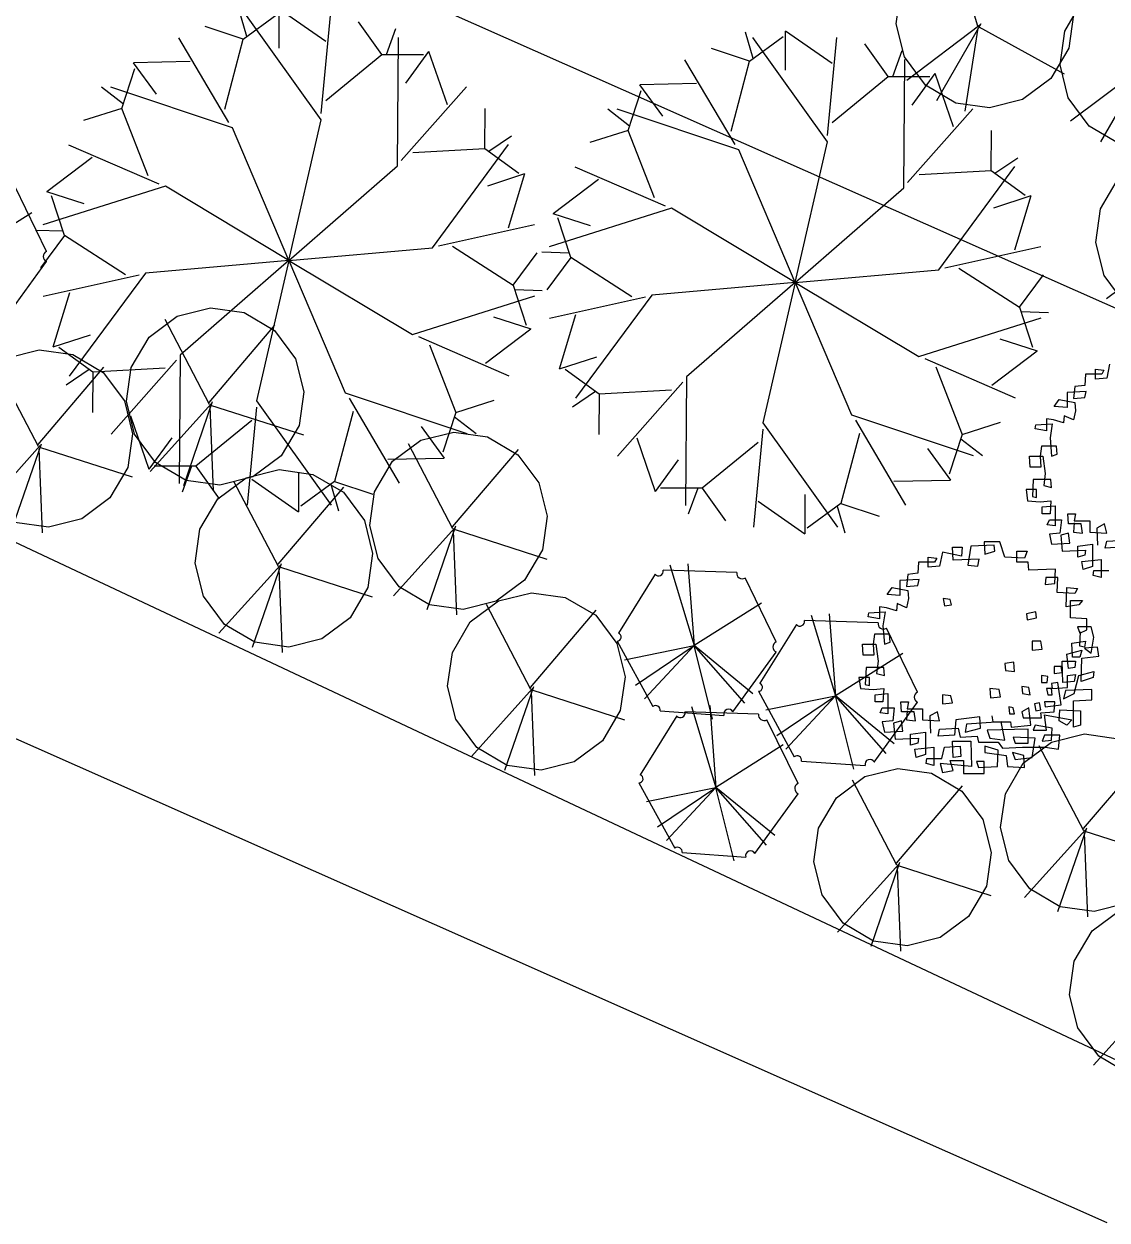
# Model space of a CAD drawing. Header units: millimetres. Extents: x 14950 to 15746, y 1103 to 1809.
# Drawn here: x 15454.139 to 15458.011, y 1463.414 to 1467.689 of the extents above; entities that cross this region are included whole.
import ezdxf
from ezdxf.xclip import XClip

# ---------------------------------------------------------------- set-up
doc = ezdxf.new("R2010")
doc.units = ezdxf.units.MM
doc.header["$LTSCALE"] = 10
doc.header["$MEASUREMENT"] = 0
doc.header["$XCLIPFRAME"] = 2
doc.layers.add('TZ-BASE', color=253, linetype='Continuous')

# ---------------------------------------------------------------- blocks, each defined once
blk = doc.blocks.new('JD-DGHCDGH7DFXH')
at = {"layer": 'TZ-BASE'}
for p, q in [((403.9344, -2.9129), (422.6982, -11.2342)), ((402.8584, -5.7175), (420.677, -13.6196)), ((408.3187, -7.2141), (429.3925, -17.1193)), ((420.216, -9.3431), (420.1179, -9.0147)), ((417.6026, -9.3809), (417.5751, -9.286)), ((417.5894, -9.3905), (417.7105, -9.3025)), ((417.8684, -9.6789), (417.6018, -9.3055)), ((417.7187, -9.4223), (417.7187, -9.2825)), ((417.8848, -9.3984), (417.7187, -9.2825)), ((417.8684, -9.6559), (417.9019, -9.3055)), ((417.5894, -9.3905), (417.4532, -9.345)), ((418.0851, -9.4453), (418.0017, -9.3285)), ((418.1015, -9.4453), (418.135, -9.3524)), ((419.5288, -9.5009), (419.5288, -9.3611)), ((419.6949, -9.477), (419.5288, -9.3611)), ((420.2232, -9.3407), (419.9618, -9.5373)), ((420.2269, -9.3358), (420.0688, -9.6102)), ((420.2157, -9.3506), (420.17, -9.6478)), ((420.2194, -9.3457), (420.5246, -9.5138)), ((417.5379, -9.6883), (417.359, -9.3851)), ((417.5236, -9.6407), (417.5894, -9.3905)), ((418.1414, -9.8426), (418.1452, -9.3838)), ((419.4127, -9.4595), (419.3852, -9.3647)), ((419.3994, -9.4691), (419.5206, -9.3811)), ((419.6785, -9.7575), (419.4119, -9.3841)), ((419.6785, -9.7345), (419.712, -9.3841)), ((417.8848, -9.609), (418.0851, -9.4453)), ((418.0851, -9.4453), (418.2348, -9.4453)), ((418.1711, -9.547), (418.2533, -9.4339)), ((418.3195, -9.6253), (418.2533, -9.4339)), ((419.3994, -9.4691), (419.2633, -9.4236)), ((419.8952, -9.5239), (419.8118, -9.4071)), ((419.9116, -9.5239), (419.9451, -9.431)), ((417.3997, -9.4703), (417.1973, -9.4742)), ((417.2794, -9.5873), (417.1973, -9.4742)), ((419.3479, -9.7669), (419.1691, -9.4637)), ((419.3336, -9.7193), (419.3994, -9.4691)), ((419.9515, -9.9212), (419.9553, -9.4624)), ((420.8091, -9.4873), (420.5477, -9.6838)), ((420.8128, -9.4824), (420.6548, -9.7567)), ((417.1561, -9.6376), (417.2023, -9.4952)), ((419.6949, -9.6876), (419.8952, -9.5239)), ((419.8952, -9.5239), (420.0449, -9.5239)), ((419.9812, -9.6256), (420.0633, -9.5126)), ((420.1296, -9.7039), (420.0633, -9.5126)), ((417.1612, -9.622), (417.0832, -9.5614)), ((417.5514, -9.7069), (417.1162, -9.5615)), ((418.1549, -9.824), (418.388, -9.5602)), ((418.9662, -9.7162), (419.0124, -9.5739)), ((419.2098, -9.5489), (419.0074, -9.5528)), ((419.0895, -9.6659), (419.0074, -9.5528)), ((417.1561, -9.6376), (417.0192, -9.6808)), ((417.2499, -9.8787), (417.1561, -9.6376)), ((418.454, -9.781), (418.4552, -9.6375)), ((418.9712, -9.7006), (418.8933, -9.6401)), ((419.3614, -9.7855), (418.9263, -9.6401)), ((419.965, -9.9026), (420.1981, -9.6388)), ((417.753, -10.1808), (417.8684, -9.6789)), ((417.753, -10.1808), (417.5514, -9.7069)), ((418.4673, -9.7906), (418.549, -9.7352)), ((418.9662, -9.7162), (418.8293, -9.7594)), ((419.06, -9.9573), (418.9662, -9.7162)), ((420.2641, -9.8596), (420.2653, -9.7161)), ((417.2894, -9.9088), (416.9665, -9.7686)), ((418.1957, -9.7957), (418.454, -9.781)), ((418.266, -10.1355), (418.5387, -9.7666)), ((418.454, -9.781), (418.5751, -9.869)), ((419.5631, -10.2594), (419.3614, -9.7855)), ((419.5631, -10.2594), (419.6785, -9.7575)), ((417.0496, -9.8136), (416.8881, -9.9358)), ((420.2774, -9.8692), (420.3591, -9.8138)), ((417.753, -10.1808), (418.1414, -9.8426)), ((418.4638, -9.9138), (418.5967, -9.8706)), ((418.5379, -10.0644), (418.5967, -9.8706)), ((419.0995, -9.9874), (418.7766, -9.8473)), ((420.0058, -9.8743), (420.2641, -9.8596)), ((420.0761, -10.2141), (420.3488, -9.8452)), ((420.2641, -9.8596), (420.3852, -9.9476)), ((417.3113, -9.9159), (416.8738, -10.054)), ((417.753, -10.1808), (417.3113, -9.9159)), ((418.8597, -9.8922), (418.6982, -10.0144)), ((416.8863, -10.1488), (416.7753, -9.9204)), ((417.021, -9.979), (416.8881, -9.9358)), ((416.9508, -10.0922), (416.9045, -9.9498)), ((419.5631, -10.2594), (419.9515, -9.9212)), ((420.2738, -9.9925), (420.4068, -9.9493)), ((420.3479, -10.143), (420.4068, -9.9493)), ((419.1214, -9.9945), (418.6839, -10.1327)), ((419.5631, -10.2594), (419.1214, -9.9945)), ((416.8336, -10.0104), (416.5929, -10.1621)), ((418.8311, -10.0576), (418.6982, -10.0144)), ((418.7609, -10.1708), (418.7146, -10.0284)), ((416.9457, -10.0766), (416.8471, -10.0734)), ((418.2878, -10.1284), (418.6315, -10.052)), ((416.9508, -10.0922), (416.8655, -10.2076)), ((417.1684, -10.2321), (416.9508, -10.0922)), ((418.3375, -10.1295), (418.5551, -10.2694)), ((420.0979, -10.207), (420.4415, -10.1306)), ((420.937, -10.1219), (420.6756, -10.3185)), ((417.753, -10.1808), (418.266, -10.1355)), ((418.5551, -10.2694), (418.6404, -10.154)), ((418.7558, -10.1552), (418.6571, -10.152)), ((418.7609, -10.1708), (418.6756, -10.2862)), ((418.9785, -10.3107), (418.7609, -10.1708)), ((416.7321, -10.3991), (416.8867, -10.1849)), ((417.753, -10.1808), (417.2399, -10.2261)), ((417.753, -10.1808), (417.3645, -10.519)), ((417.753, -10.1808), (417.6375, -10.6827)), ((417.753, -10.1808), (417.9546, -10.6547)), ((417.753, -10.1808), (418.1946, -10.4457)), ((419.5631, -10.2594), (420.0761, -10.2141)), ((420.1476, -10.2081), (420.3652, -10.348)), ((417.2181, -10.2332), (416.8745, -10.3096)), ((417.2399, -10.2261), (416.9672, -10.595)), ((419.5631, -10.2594), (419.05, -10.3047)), ((419.5631, -10.2594), (419.1746, -10.5976)), ((419.5631, -10.2594), (419.4476, -10.7613)), ((419.5631, -10.2594), (419.7647, -10.7333)), ((419.5631, -10.2594), (420.0047, -10.5243)), ((420.3652, -10.348), (420.4505, -10.2326)), ((416.9681, -10.2972), (416.9092, -10.4909)), ((418.5551, -10.2694), (418.6014, -10.4118)), ((418.5602, -10.285), (418.6589, -10.2882)), ((418.1946, -10.4457), (418.6321, -10.3075)), ((419.0282, -10.3118), (418.6846, -10.3882)), ((419.05, -10.3047), (418.7773, -10.6736)), ((418.4849, -10.3826), (418.6179, -10.4258)), ((418.7782, -10.3758), (418.7193, -10.5696)), ((420.0047, -10.5243), (420.4422, -10.3862)), ((420.3652, -10.348), (420.4115, -10.4904)), ((420.3703, -10.3636), (420.469, -10.3668)), ((417.4692, -10.696), (417.3102, -10.3923)), ((417.468, -10.6885), (417.7033, -10.4125)), ((418.4564, -10.548), (418.6179, -10.4258)), ((417.0422, -10.4477), (416.9092, -10.4909)), ((418.2165, -10.4528), (418.5394, -10.5929)), ((420.295, -10.4612), (420.428, -10.5044)), ((417.0519, -10.5806), (416.9308, -10.4926)), ((418.256, -10.4829), (418.3498, -10.724)), ((420.2664, -10.6266), (420.428, -10.5044)), ((416.8576, -10.8463), (416.6986, -10.5427)), ((417.351, -10.5376), (417.118, -10.8014)), ((417.3645, -10.519), (417.3607, -10.9778)), ((418.8523, -10.5264), (418.7193, -10.5696)), ((420.0266, -10.5314), (420.3495, -10.6716)), ((420.6868, -10.5517), (420.6767, -10.6023)), ((416.8564, -10.8389), (417.0917, -10.5629)), ((417.0386, -10.571), (416.957, -10.6264)), ((417.0519, -10.5806), (417.0507, -10.7241)), ((417.3102, -10.5659), (417.0519, -10.5806)), ((418.862, -10.6592), (418.7409, -10.5712)), ((419.1746, -10.5976), (419.1708, -11.0564)), ((420.0661, -10.5615), (420.1599, -10.8026)), ((420.6008, -10.5879), (420.5983, -10.6276)), ((420.659, -10.5879), (420.6008, -10.5879)), ((420.6362, -10.5698), (420.6666, -10.5734)), ((420.6362, -10.6059), (420.6362, -10.5698)), ((420.6767, -10.6023), (420.6362, -10.6059)), ((420.6666, -10.5734), (420.659, -10.5879)), ((419.1203, -10.6445), (418.862, -10.6592)), ((419.1611, -10.6162), (418.9281, -10.88)), ((420.5628, -10.6312), (420.5578, -10.6746)), ((420.5983, -10.6276), (420.5628, -10.6312)), ((417.4785, -10.6868), (417.3757, -10.9862)), ((417.6375, -10.6827), (417.9041, -11.0561)), ((417.9546, -10.6547), (418.3897, -10.8001)), ((417.9681, -10.6733), (418.147, -10.9765)), ((418.3498, -10.724), (418.4867, -10.6807)), ((418.8487, -10.6496), (418.7671, -10.705)), ((418.862, -10.6592), (418.8608, -10.8027)), ((420.4895, -10.7035), (420.5072, -10.6782)), ((420.5072, -10.6782), (420.5628, -10.6891)), ((420.6033, -10.6493), (420.535, -10.6529)), ((420.535, -10.6529), (420.535, -10.7071)), ((420.5578, -10.6746), (420.5983, -10.671)), ((420.5983, -10.671), (420.6033, -10.6493)), ((417.4758, -10.6923), (417.2567, -10.9351)), ((417.4704, -10.7034), (417.4822, -11.0039)), ((417.4731, -10.6978), (417.8047, -10.8047)), ((417.6375, -10.7057), (417.604, -11.0561)), ((417.9824, -10.7209), (417.9166, -10.9711)), ((418.3498, -10.724), (418.3036, -10.8663)), ((420.535, -10.7071), (420.4895, -10.7035)), ((420.5654, -10.718), (420.5578, -10.7505)), ((420.5628, -10.6891), (420.5654, -10.718)), ((417.1864, -10.7363), (417.2527, -10.9276)), ((417.6211, -10.7526), (417.4208, -10.9163)), ((418.3448, -10.7396), (418.4228, -10.8001)), ((419.4476, -10.7613), (419.7142, -11.1347)), ((419.7647, -10.7333), (420.1998, -10.8787)), ((419.7782, -10.7519), (419.957, -11.0551)), ((420.1599, -10.8026), (420.2968, -10.7594)), ((420.4212, -10.783), (420.4237, -10.7686)), ((420.4237, -10.7686), (420.4819, -10.765)), ((420.487, -10.7505), (420.4617, -10.7469)), ((420.4617, -10.7469), (420.4617, -10.7903)), ((420.4819, -10.765), (420.4743, -10.8156)), ((420.5224, -10.7614), (420.487, -10.7505)), ((420.5249, -10.7361), (420.5224, -10.7614)), ((420.5578, -10.7505), (420.5249, -10.7361)), ((417.3348, -10.8145), (417.2527, -10.9276)), ((418.2265, -10.7743), (418.3087, -10.8874)), ((418.9965, -10.8149), (419.0628, -11.0063)), ((419.4476, -10.7843), (419.4141, -11.1347)), ((419.7925, -10.7995), (419.7267, -11.0497)), ((420.1599, -10.8026), (420.1137, -10.945)), ((420.4617, -10.7903), (420.4212, -10.783)), ((420.4743, -10.8156), (420.4794, -10.8806)), ((416.8642, -10.8427), (416.6451, -11.0855)), ((416.8669, -10.8371), (416.7641, -11.1366)), ((416.8588, -10.8538), (416.8706, -11.1543)), ((416.8615, -10.8482), (417.1931, -10.955)), ((418.3394, -11.14), (418.1805, -10.8364)), ((418.3383, -11.1326), (418.5735, -10.8566)), ((419.4312, -10.8312), (419.2309, -10.9949)), ((420.0366, -10.8529), (420.1188, -10.966)), ((420.1549, -10.8182), (420.2328, -10.8787)), ((420.444, -10.8445), (420.4389, -10.8806)), ((420.4971, -10.8445), (420.444, -10.8445)), ((420.4996, -10.8734), (420.4971, -10.8445)), ((418.1062, -10.8913), (418.3087, -10.8874)), ((419.1449, -10.8932), (419.0628, -11.0063)), ((420.401, -10.8806), (420.449, -10.8806)), ((420.4035, -10.9204), (420.401, -10.8806)), ((420.4389, -10.8806), (420.4414, -10.9204)), ((420.449, -10.8806), (420.4566, -10.9421)), ((420.4794, -10.8806), (420.4996, -10.8734)), ((417.4208, -10.9163), (417.2711, -10.9163)), ((417.4044, -10.9163), (417.3709, -11.0092)), ((417.4208, -10.9163), (417.5042, -11.0331)), ((417.7872, -10.9393), (417.7872, -11.0791)), ((420.4414, -10.9204), (420.4035, -10.9204)), ((420.4566, -10.9421), (420.4515, -10.9855)), ((417.7156, -11.2745), (417.5566, -10.9708)), ((417.6211, -10.9632), (417.7872, -11.0791)), ((417.9166, -10.9711), (417.7955, -11.0591)), ((417.9033, -10.9807), (417.9308, -11.0755)), ((417.9166, -10.9711), (418.0527, -11.0165)), ((419.9163, -10.9699), (420.1188, -10.966)), ((420.4136, -10.9638), (420.4111, -11.0252)), ((420.4768, -10.9638), (420.4136, -10.9638)), ((420.4515, -10.9855), (420.4794, -10.9927)), ((420.4794, -10.9927), (420.4768, -10.9638)), ((417.7144, -11.2671), (417.9497, -10.991)), ((419.2309, -10.9949), (419.0812, -10.9949)), ((419.2145, -10.9949), (419.181, -11.0878)), ((419.2309, -10.9949), (419.3143, -11.1117)), ((419.5973, -11.0179), (419.5973, -11.1577)), ((420.3883, -10.9999), (420.3934, -11.0397)), ((420.4263, -10.9999), (420.3883, -10.9999)), ((420.4111, -11.0252), (420.4263, -11.0288)), ((420.4263, -11.0288), (420.4263, -10.9999)), ((419.4312, -11.0418), (419.5973, -11.1577)), ((419.7267, -11.0497), (419.6056, -11.1377)), ((419.7134, -11.0593), (419.7409, -11.1542)), ((419.7267, -11.0497), (419.8628, -11.0952)), ((420.3934, -11.0397), (420.4389, -11.0433)), ((420.4389, -11.0433), (420.4768, -11.0397)), ((420.4465, -11.0614), (420.492, -11.0578)), ((420.4465, -11.0867), (420.4465, -11.0614)), ((420.4768, -11.0397), (420.4743, -11.0867)), ((420.492, -11.0578), (420.492, -11.13)), ((420.4743, -11.0867), (420.4465, -11.0867)), ((420.4642, -11.1264), (420.4718, -11.1084)), ((420.4718, -11.1084), (420.5148, -11.1084)), ((420.5148, -11.1084), (420.5097, -11.1553)), ((420.5376, -11.0867), (420.5654, -11.0867)), ((420.5401, -11.1228), (420.5376, -11.0867)), ((420.5654, -11.0867), (420.5603, -11.112)), ((420.5603, -11.112), (420.616, -11.112)), ((420.616, -11.112), (420.616, -11.1517)), ((418.346, -11.1364), (418.1269, -11.3792)), ((418.3487, -11.1308), (418.2459, -11.4303)), ((418.3406, -11.1474), (418.3524, -11.4479)), ((418.3433, -11.1419), (418.675, -11.2487)), ((420.492, -11.13), (420.4642, -11.1264)), ((420.5097, -11.1553), (420.4718, -11.159)), ((420.5401, -11.1553), (420.5123, -11.1626)), ((420.5856, -11.1228), (420.5401, -11.1228)), ((420.5451, -11.1915), (420.5401, -11.1553)), ((420.5603, -11.1192), (420.5578, -11.1517)), ((420.5578, -11.1517), (420.5907, -11.1553)), ((420.5907, -11.1553), (420.5856, -11.1228)), ((420.616, -11.1517), (420.6767, -11.1553)), ((420.6691, -11.1228), (420.6413, -11.1373)), ((420.6413, -11.1373), (420.6438, -11.1987)), ((420.6767, -11.1553), (420.6691, -11.1228)), ((420.2742, -11.1981), (420.1907, -11.2017)), ((420.2387, -11.1873), (420.2413, -11.2306)), ((420.2944, -11.1873), (420.2387, -11.1873)), ((420.2767, -11.2198), (420.2742, -11.1981)), ((420.3121, -11.2415), (420.2944, -11.1873)), ((420.4718, -11.159), (420.4794, -11.1951)), ((420.4794, -11.1951), (420.5451, -11.1915)), ((420.5123, -11.1626), (420.5173, -11.2204)), ((420.573, -11.2023), (420.6261, -11.1951)), ((420.6261, -11.1951), (420.6261, -11.2746)), ((420.6716, -11.2096), (420.6767, -11.1843)), ((420.6767, -11.1843), (420.7424, -11.1807)), ((420.0389, -11.2415), (420.0693, -11.2451)), ((420.0389, -11.2776), (420.0389, -11.2415)), ((420.0895, -11.2234), (420.0794, -11.274)), ((420.1578, -11.2379), (420.0895, -11.2234)), ((420.1249, -11.2053), (420.1603, -11.2053)), ((420.1275, -11.2523), (420.1249, -11.2053)), ((420.1603, -11.2053), (420.1578, -11.2379)), ((420.1907, -11.2017), (420.1806, -11.2704)), ((420.2413, -11.2306), (420.2767, -11.2198)), ((420.3829, -11.2451), (420.3121, -11.2415)), ((420.3551, -11.2198), (420.393, -11.2198)), ((420.3551, -11.2595), (420.3551, -11.2198)), ((420.393, -11.2198), (420.3829, -11.2451)), ((420.5173, -11.2204), (420.6008, -11.2168)), ((420.573, -11.2421), (420.573, -11.2023)), ((420.5983, -11.2349), (420.573, -11.2421)), ((420.6008, -11.2168), (420.5983, -11.2349)), ((420.7298, -11.206), (420.6716, -11.2096)), ((417.7222, -11.2708), (417.5031, -11.5136)), ((417.7249, -11.2653), (417.6221, -11.5648)), ((417.7168, -11.2819), (417.7286, -11.5824)), ((417.7195, -11.2764), (418.0512, -11.3832)), ((419.1144, -11.2693), (419.2015, -11.5578)), ((419.1792, -11.265), (419.2015, -11.5578)), ((420.0035, -11.2595), (420.001, -11.2993)), ((420.0617, -11.2595), (420.0035, -11.2595)), ((420.0794, -11.274), (420.0389, -11.2776)), ((420.0693, -11.2451), (420.0617, -11.2595)), ((420.221, -11.2487), (420.1275, -11.2523)), ((420.1806, -11.2704), (420.216, -11.274)), ((420.216, -11.274), (420.221, -11.2487)), ((420.3956, -11.2595), (420.3551, -11.2595)), ((420.3981, -11.2885), (420.3956, -11.2595)), ((420.4942, -11.2848), (420.3981, -11.2885)), ((420.4917, -11.3355), (420.4942, -11.2848)), ((420.5881, -11.2566), (420.6564, -11.2493)), ((420.5932, -11.2855), (420.5881, -11.2566)), ((420.6261, -11.2746), (420.5932, -11.2855)), ((420.6564, -11.2493), (420.6564, -11.3144)), ((419.0622, -11.3028), (418.931, -11.5131)), ((419.354, -11.2964), (419.0906, -11.2885)), ((419.4949, -11.5445), (419.3839, -11.316)), ((420.006, -11.321), (419.9377, -11.3246)), ((419.9377, -11.3246), (419.9377, -11.3788)), ((419.9656, -11.3029), (419.9605, -11.3463)), ((420.001, -11.2993), (419.9656, -11.3029)), ((420.001, -11.3427), (420.006, -11.321)), ((420.4588, -11.3138), (420.4563, -11.3391)), ((420.5018, -11.3138), (420.4588, -11.3138)), ((420.4993, -11.368), (420.5018, -11.3138)), ((420.6286, -11.3072), (420.6311, -11.2891)), ((420.6564, -11.3144), (420.6286, -11.3072)), ((420.6311, -11.2891), (420.6843, -11.2891)), ((419.8922, -11.3752), (419.9099, -11.3499)), ((419.9099, -11.3499), (419.9656, -11.3608)), ((419.9605, -11.3463), (420.001, -11.3427)), ((419.9656, -11.3608), (419.9681, -11.3897)), ((420.4563, -11.3391), (420.4917, -11.3355)), ((420.5625, -11.3716), (420.4993, -11.368)), ((420.5322, -11.4186), (420.5347, -11.3499)), ((420.5347, -11.3499), (420.5726, -11.3535)), ((420.5726, -11.3535), (420.5625, -11.3716)), ((418.6179, -11.7142), (418.4589, -11.4106)), ((419.4423, -11.406), (419.2015, -11.5578)), ((419.9377, -11.3788), (419.8922, -11.3752)), ((419.9276, -11.4077), (419.9251, -11.433)), ((419.9605, -11.4222), (419.9276, -11.4077)), ((419.9681, -11.3897), (419.9605, -11.4222)), ((420.1173, -11.3933), (420.092, -11.3897)), ((420.092, -11.3897), (420.0971, -11.415)), ((420.0971, -11.415), (420.1224, -11.4114)), ((420.1224, -11.4114), (420.1173, -11.3933)), ((420.5777, -11.4114), (420.5322, -11.4186)), ((420.5473, -11.3969), (420.5903, -11.3969)), ((420.5473, -11.4583), (420.5473, -11.3969)), ((420.5903, -11.3969), (420.5777, -11.4114)), ((418.6167, -11.7068), (418.8519, -11.4308)), ((419.6197, -11.4486), (419.7068, -11.7372)), ((419.6845, -11.4444), (419.7068, -11.7372)), ((419.8239, -11.4547), (419.8264, -11.4403)), ((419.8644, -11.462), (419.8239, -11.4547)), ((419.8264, -11.4403), (419.8846, -11.4367)), ((419.8897, -11.4222), (419.8644, -11.4186)), ((419.8644, -11.4186), (419.8644, -11.462)), ((419.8846, -11.4367), (419.877, -11.4873)), ((419.9251, -11.433), (419.8897, -11.4222)), ((420.4234, -11.4367), (420.3905, -11.4439)), ((420.3905, -11.4439), (420.393, -11.4656)), ((420.4259, -11.4583), (420.4234, -11.4367)), ((419.5675, -11.4821), (419.4363, -11.6924)), ((419.8593, -11.4758), (419.596, -11.4678)), ((419.877, -11.4873), (419.8821, -11.5523)), ((420.0003, -11.7238), (419.8892, -11.4954)), ((420.393, -11.4656), (420.4259, -11.4583)), ((420.6055, -11.462), (420.5473, -11.4583)), ((420.5726, -11.4909), (420.5802, -11.5126)), ((420.6207, -11.4909), (420.5726, -11.4909)), ((420.6055, -11.5017), (420.6055, -11.462)), ((420.6308, -11.527), (420.6207, -11.4909)), ((418.9261, -11.5414), (419.0541, -11.7755)), ((419.8467, -11.5162), (419.8416, -11.5523)), ((419.8998, -11.5162), (419.8467, -11.5162)), ((419.9023, -11.5451), (419.8998, -11.5162)), ((420.4411, -11.5415), (420.4108, -11.5415)), ((420.4108, -11.5415), (420.4108, -11.574)), ((420.4462, -11.5704), (420.4411, -11.5415)), ((420.5524, -11.5487), (420.6005, -11.5415)), ((420.5802, -11.5126), (420.6055, -11.5017)), ((420.5802, -11.5596), (420.5828, -11.509)), ((420.6005, -11.5415), (420.5979, -11.5632)), ((420.6207, -11.5849), (420.6308, -11.527)), ((418.9527, -11.6082), (419.2015, -11.5578)), ((418.9926, -11.6994), (419.2015, -11.5578)), ((419.0244, -11.7482), (419.2015, -11.5578)), ((419.4119, -11.7295), (419.2015, -11.5578)), ((419.3826, -11.7639), (419.2015, -11.5578)), ((419.2672, -11.8204), (419.2015, -11.5578)), ((419.3407, -11.7947), (419.4953, -11.5805)), ((419.9476, -11.5854), (419.7068, -11.7372)), ((419.8037, -11.5523), (419.8517, -11.5523)), ((419.8062, -11.5921), (419.8037, -11.5523)), ((419.8416, -11.5523), (419.8442, -11.5921)), ((419.8517, -11.5523), (419.8593, -11.6138)), ((419.8821, -11.5523), (419.9023, -11.5451)), ((420.4108, -11.574), (420.4462, -11.5704)), ((420.5347, -11.5885), (420.5878, -11.574)), ((420.5549, -11.5993), (420.5524, -11.5487)), ((420.5979, -11.5632), (420.5802, -11.5596)), ((420.5878, -11.574), (420.5802, -11.5993)), ((420.6435, -11.5632), (420.5979, -11.5668)), ((420.5979, -11.5668), (420.6207, -11.5849)), ((420.6485, -11.5957), (420.6435, -11.5632)), ((419.8442, -11.5921), (419.8062, -11.5921)), ((419.8593, -11.6138), (419.8543, -11.6571)), ((420.345, -11.6174), (420.3121, -11.621)), ((420.3121, -11.621), (420.3146, -11.6463)), ((420.3475, -11.6499), (420.345, -11.6174)), ((420.517, -11.6138), (420.565, -11.6138)), ((420.5195, -11.6897), (420.517, -11.6138)), ((420.5398, -11.6391), (420.5347, -11.5885)), ((420.5802, -11.5993), (420.5549, -11.5993)), ((420.565, -11.6138), (420.5625, -11.6355)), ((420.5853, -11.6861), (420.5878, -11.6029)), ((420.5878, -11.6029), (420.6485, -11.5957)), ((419.8163, -11.6355), (419.8138, -11.6969)), ((419.8796, -11.6355), (419.8163, -11.6355)), ((419.8543, -11.6571), (419.8821, -11.6644)), ((419.8821, -11.6644), (419.8796, -11.6355)), ((420.3146, -11.6463), (420.3475, -11.6499)), ((420.4664, -11.668), (420.4436, -11.6644)), ((420.4436, -11.6644), (420.4436, -11.6897)), ((420.4639, -11.6897), (420.4664, -11.668)), ((420.5145, -11.6318), (420.4892, -11.6318)), ((420.4892, -11.6318), (420.4892, -11.6571)), ((420.4892, -11.6571), (420.517, -11.6535)), ((420.517, -11.6535), (420.5145, -11.6318)), ((420.5372, -11.6644), (420.565, -11.6608)), ((420.5372, -11.7078), (420.5372, -11.6644)), ((420.5625, -11.6355), (420.5398, -11.6391)), ((420.565, -11.6608), (420.56, -11.6861)), ((420.56, -11.7294), (420.5777, -11.6644)), ((420.5777, -11.6644), (420.6308, -11.6499)), ((420.6308, -11.6499), (420.6283, -11.6716)), ((418.6244, -11.7106), (418.4054, -11.9534)), ((418.6271, -11.705), (418.5244, -12.0045)), ((419.791, -11.6716), (419.7961, -11.7114)), ((419.829, -11.6716), (419.791, -11.6716)), ((419.7961, -11.7114), (419.8416, -11.715)), ((419.8138, -11.6969), (419.829, -11.7005)), ((419.829, -11.7005), (419.829, -11.6716)), ((419.8416, -11.715), (419.8796, -11.7114)), ((419.8796, -11.7114), (419.877, -11.7584)), ((420.2919, -11.715), (420.259, -11.7114)), ((420.259, -11.7114), (420.2615, -11.7439)), ((420.3981, -11.7078), (420.3728, -11.7041)), ((420.3728, -11.7041), (420.3753, -11.7294)), ((420.4032, -11.7331), (420.3981, -11.7078)), ((420.4436, -11.6897), (420.4639, -11.6897)), ((420.479, -11.7114), (420.4613, -11.7114)), ((420.4613, -11.7114), (420.4664, -11.7331)), ((420.5018, -11.6897), (420.479, -11.6933)), ((420.479, -11.6933), (420.4816, -11.7114)), ((420.4816, -11.7331), (420.479, -11.7114)), ((420.4816, -11.7114), (420.5372, -11.7078)), ((420.5145, -11.7692), (420.5018, -11.6897)), ((420.56, -11.6861), (420.5195, -11.6897)), ((420.6283, -11.6716), (420.5853, -11.6861)), ((418.619, -11.7216), (418.6309, -12.0221)), ((418.6217, -11.7161), (418.9534, -11.8229)), ((419.4314, -11.7208), (419.5594, -11.9549)), ((419.4581, -11.7876), (419.7068, -11.7372)), ((419.4979, -11.8788), (419.7068, -11.7372)), ((419.5297, -11.9276), (419.7068, -11.7372)), ((419.9173, -11.9089), (419.7068, -11.7372)), ((419.8879, -11.9433), (419.7068, -11.7372)), ((419.7725, -11.9998), (419.7068, -11.7372)), ((419.8492, -11.7331), (419.8947, -11.7294)), ((419.8492, -11.7584), (419.8492, -11.7331)), ((419.8947, -11.7294), (419.8947, -11.8017)), ((420.1199, -11.7367), (420.0895, -11.7331)), ((420.0895, -11.7331), (420.0895, -11.7656)), ((420.1249, -11.762), (420.1199, -11.7367)), ((420.2615, -11.7439), (420.2969, -11.7403)), ((420.2969, -11.7403), (420.2919, -11.715)), ((420.3753, -11.7294), (420.4032, -11.7331)), ((420.4664, -11.7331), (420.4816, -11.7331)), ((420.5296, -11.7186), (420.522, -11.7475)), ((420.522, -11.7475), (420.56, -11.7294)), ((420.6232, -11.715), (420.5296, -11.7186)), ((420.5575, -11.7547), (420.6232, -11.7511)), ((420.5575, -11.8487), (420.5575, -11.7547)), ((420.6232, -11.7511), (420.6232, -11.715)), ((419.0806, -11.791), (419.3078, -11.8069)), ((419.4322, -11.8028), (419.1689, -11.7949)), ((419.1926, -11.7757), (419.2797, -12.0642)), ((419.2574, -11.7714), (419.2797, -12.0642)), ((419.846, -11.9741), (420.0006, -11.7599)), ((419.877, -11.7584), (419.8492, -11.7584)), ((419.8669, -11.7981), (419.8745, -11.78)), ((419.8947, -11.8017), (419.8669, -11.7981)), ((419.8745, -11.78), (419.9175, -11.78)), ((419.9175, -11.78), (419.9124, -11.827)), ((419.9403, -11.7584), (419.9681, -11.7584)), ((419.9428, -11.7945), (419.9403, -11.7584)), ((419.9883, -11.7945), (419.9428, -11.7945)), ((419.963, -11.7909), (419.9605, -11.8234)), ((419.9681, -11.7584), (419.963, -11.7837)), ((419.963, -11.7837), (420.0187, -11.7837)), ((419.9934, -11.827), (419.9883, -11.7945)), ((420.0187, -11.7837), (420.0187, -11.8234)), ((420.0718, -11.7945), (420.044, -11.809)), ((420.0794, -11.827), (420.0718, -11.7945)), ((420.0895, -11.7656), (420.1249, -11.762)), ((420.3425, -11.78), (420.3273, -11.7764)), ((420.3273, -11.7764), (420.3298, -11.8017)), ((420.3475, -11.8017), (420.3425, -11.78)), ((420.3981, -11.78), (420.3728, -11.7945)), ((420.3728, -11.7945), (420.3779, -11.8162)), ((420.4057, -11.8415), (420.3981, -11.78)), ((420.436, -11.762), (420.4183, -11.7656)), ((420.4183, -11.7656), (420.4234, -11.7909)), ((420.4234, -11.7909), (420.4411, -11.7873)), ((420.4411, -11.7873), (420.436, -11.762)), ((420.4411, -11.7981), (420.4892, -11.7945)), ((420.4436, -11.8162), (420.4411, -11.7981)), ((420.4538, -11.7584), (420.4563, -11.7764)), ((420.4917, -11.7584), (420.4538, -11.7584)), ((420.4563, -11.7764), (420.5145, -11.7692)), ((420.4892, -11.7945), (420.4917, -11.7584)), ((420.5069, -11.827), (420.5094, -11.7873)), ((420.5094, -11.7873), (420.5828, -11.7909)), ((420.5828, -11.7909), (420.5828, -11.8415)), ((419.1404, -11.8092), (419.0092, -12.0195)), ((419.5732, -12.0509), (419.4621, -11.8225)), ((419.9124, -11.827), (419.8745, -11.8306)), ((419.8745, -11.8306), (419.8821, -11.8668)), ((419.9428, -11.827), (419.915, -11.8343)), ((419.915, -11.8343), (419.92, -11.8921)), ((419.9479, -11.8632), (419.9428, -11.827)), ((419.9605, -11.8234), (419.9934, -11.827)), ((420.0187, -11.8234), (420.0794, -11.827)), ((420.044, -11.809), (420.0465, -11.8704)), ((420.1376, -11.8234), (420.1325, -11.8776)), ((420.2236, -11.8126), (420.1376, -11.8234)), ((420.1755, -11.8379), (420.1705, -11.8668)), ((420.2995, -11.8306), (420.1755, -11.8379)), ((420.2261, -11.8523), (420.2236, -11.8126)), ((420.2666, -11.809), (420.2691, -11.8306)), ((420.2691, -11.8306), (420.3323, -11.8306)), ((420.3121, -11.8957), (420.2995, -11.8306)), ((420.3298, -11.8017), (420.3475, -11.8017)), ((420.3323, -11.8306), (420.3349, -11.8487)), ((420.3349, -11.8487), (420.4057, -11.8415)), ((420.3779, -11.8162), (420.4436, -11.8162)), ((420.4209, -11.8415), (420.4133, -11.8596)), ((420.4816, -11.8523), (420.4209, -11.8415)), ((420.4538, -11.8053), (420.5524, -11.8234)), ((420.4613, -11.8596), (420.4538, -11.8053)), ((420.5347, -11.8415), (420.5069, -11.827)), ((420.5524, -11.8234), (420.5347, -11.8415)), ((420.5828, -11.8415), (420.5575, -11.8487)), ((419.8821, -11.8668), (419.9479, -11.8632)), ((419.9757, -11.874), (420.0288, -11.8668)), ((419.9757, -11.9138), (419.9757, -11.874)), ((420.0288, -11.8668), (420.0288, -11.9463)), ((420.0743, -11.8813), (420.0794, -11.856)), ((420.1325, -11.8776), (420.0743, -11.8813)), ((420.0794, -11.856), (420.1452, -11.8523)), ((420.1452, -11.8523), (420.1527, -11.8849)), ((420.1527, -11.8849), (420.2135, -11.8813)), ((420.1705, -11.8668), (420.2261, -11.8523)), ((420.2135, -11.8813), (420.2185, -11.9029)), ((420.3956, -11.856), (420.2489, -11.8596)), ((420.2489, -11.8596), (420.259, -11.8885)), ((420.3425, -11.8849), (420.35, -11.9066)), ((420.4209, -11.8885), (420.3425, -11.8849)), ((420.3956, -11.9066), (420.3956, -11.856)), ((420.4133, -11.8596), (420.4613, -11.8596)), ((420.4538, -11.8776), (420.4462, -11.8993)), ((420.5094, -11.8776), (420.4538, -11.8776)), ((420.479, -11.8957), (420.4816, -11.8523)), ((420.5043, -11.9282), (420.5094, -11.8776)), ((419.5205, -11.9124), (419.2797, -12.0642)), ((419.92, -11.8921), (420.0035, -11.8885)), ((420.001, -11.9066), (419.9757, -11.9138)), ((419.9909, -11.9282), (420.0592, -11.921)), ((420.0035, -11.8885), (420.001, -11.9066)), ((420.0592, -11.921), (420.0592, -11.9861)), ((420.087, -11.9608), (420.0971, -11.921)), ((420.0971, -11.921), (420.1527, -11.9174)), ((420.1249, -11.8993), (420.1907, -11.8993)), ((420.1275, -11.9572), (420.1249, -11.8993)), ((420.1527, -11.9174), (420.1553, -11.9535)), ((420.1907, -11.8993), (420.1932, -11.9897)), ((420.2185, -11.9029), (420.2893, -11.9029)), ((420.2413, -11.9174), (420.2413, -11.9391)), ((420.2893, -11.9319), (420.2413, -11.9174)), ((420.259, -11.8885), (420.3121, -11.8957)), ((420.2893, -11.9029), (420.3045, -11.9246)), ((420.3045, -11.9246), (420.3753, -11.921)), ((420.35, -11.9066), (420.3956, -11.9066)), ((420.3753, -11.921), (420.4563, -11.921)), ((420.4108, -11.9572), (420.4209, -11.8885)), ((420.5948, -12.2193), (420.4359, -11.9157)), ((420.4462, -11.8993), (420.479, -11.8957)), ((420.4563, -11.921), (420.5043, -11.9282)), ((419.586, -11.9704), (419.8132, -11.9863)), ((419.9959, -11.9572), (419.9909, -11.9282)), ((420.0288, -11.9463), (419.9959, -11.9572)), ((420.0313, -11.9788), (420.0339, -11.9608)), ((420.0339, -11.9608), (420.087, -11.9608)), ((420.1173, -11.968), (420.1654, -11.968)), ((420.1275, -12.0041), (420.1173, -11.968)), ((420.1553, -11.9535), (420.1275, -11.9572)), ((420.1654, -11.968), (420.1654, -12.015)), ((420.2413, -11.9391), (420.3172, -11.9499)), ((420.2868, -11.9897), (420.2893, -11.9319)), ((420.3172, -11.9499), (420.3222, -11.9897)), ((420.3399, -11.9391), (420.35, -11.9644)), ((420.3804, -11.9499), (420.3399, -11.9391)), ((420.35, -11.9644), (420.4108, -11.9572)), ((420.3829, -11.9933), (420.3804, -11.9499)), ((420.5937, -12.2119), (420.8289, -11.9359)), ((420.0592, -11.9861), (420.0313, -11.9788)), ((420.0819, -11.9788), (420.0895, -12.0114)), ((420.1932, -11.9897), (420.0819, -11.9788)), ((420.0895, -12.0114), (420.1275, -12.0041)), ((420.2109, -11.9716), (420.2185, -11.9933)), ((420.2387, -11.9716), (420.2109, -11.9716)), ((420.2185, -11.9933), (420.2868, -11.9897)), ((420.2387, -12.015), (420.2387, -11.9716)), ((420.3222, -11.9897), (420.3829, -11.9933)), ((419.0043, -12.0479), (419.1324, -12.282)), ((419.9268, -12.3422), (419.7678, -12.0385)), ((420.1654, -12.015), (420.2387, -12.015)), ((419.031, -12.1147), (419.2797, -12.0642)), ((419.0708, -12.2059), (419.2797, -12.0642)), ((419.1026, -12.2547), (419.2797, -12.0642)), ((419.4902, -12.236), (419.2797, -12.0642)), ((419.4608, -12.2704), (419.2797, -12.0642)), ((419.3454, -12.3269), (419.2797, -12.0642)), ((419.4189, -12.3012), (419.5735, -12.0869)), ((419.9256, -12.3348), (420.1609, -12.0588)), ((420.6014, -12.2157), (420.3824, -12.4585)), ((420.6041, -12.2101), (420.5013, -12.5096)), ((420.596, -12.2267), (420.6078, -12.5272)), ((420.5987, -12.2212), (420.9304, -12.328)), ((419.1589, -12.2975), (419.3861, -12.3134)), ((419.9334, -12.3386), (419.7143, -12.5814)), ((419.9361, -12.333), (419.8333, -12.6325)), ((419.928, -12.3496), (419.9398, -12.6501)), ((419.9307, -12.3441), (420.2624, -12.4509)), ((420.848, -12.8142), (420.629, -13.057))]:
    blk.add_line(p, q, dxfattribs=at)
for centre in [(420.2409, -9.3186), (420.8269, -9.4652), (420.9547, -10.0998), (417.489, -10.6672), (416.8773, -10.8176), (418.3592, -11.1113), (417.7354, -11.2457), (418.6376, -11.6855), (420.6146, -12.1906), (419.9466, -12.3135), (420.8612, -12.7891)]:
    blk.add_ellipse(centre, major_axis=(0.2123, 0.2361), ratio=1, dxfattribs=at)
for centre, major_axis, start_param, end_param in [((416.8943, -10.1668), (-0.0146, 0.0131), 5.864129, 8.186988), ((419.0747, -11.2922), (0.011, 0.0122), 3.00222, 5.676192), ((419.3735, -11.2994), (-0.0146, 0.0132), 0.579138, 2.861774), ((419.58, -11.4716), (0.011, 0.0122), 3.00222, 5.676192), ((419.8788, -11.4788), (-0.0146, 0.0132), 0.579138, 2.861774), ((418.9265, -11.5269), (-0.0108, 0.0097), 2.276356, 5.131948), ((419.503, -11.5624), (-0.0146, 0.0131), 5.864129, 8.186988), ((419.4318, -11.7063), (-0.0108, 0.0097), 2.276356, 5.131948), ((420.0083, -11.7418), (-0.0146, 0.0131), 5.864129, 8.186988), ((419.0642, -11.7887), (0.0111, 0.0123), 5.300734, 7.673188), ((419.1529, -11.7987), (0.011, 0.0122), 3.00222, 5.676192), ((419.3249, -11.8025), (0.0118, 0.0131), 5.899195, 8.842463), ((419.4517, -11.8058), (-0.0146, 0.0132), 0.579138, 2.861774), ((419.5696, -11.968), (0.0111, 0.0123), 5.300734, 7.673188), ((419.8302, -11.9819), (0.0118, 0.0131), 5.899195, 8.842463), ((419.0047, -12.0333), (-0.0108, 0.0097), 2.276356, 5.131948), ((419.5812, -12.0688), (-0.0146, 0.0131), 5.864129, 8.186988), ((419.1425, -12.2951), (0.0111, 0.0123), 5.300734, 7.673188), ((419.4031, -12.3089), (0.0118, 0.0131), 5.899195, 8.842463)]:
    blk.add_ellipse(centre, major_axis=major_axis, ratio=1, start_param=start_param, end_param=end_param, dxfattribs=at)

msp = doc.modelspace()

# ---------------------------------------------------------------- block references
at = {"layer": 'TZ-BASE'}
ref = msp.add_blockref('JD-DGHCDGH7DFXH', (15037.333, 1477.0248), dxfattribs=at)
XClip(ref).set_block_clipping_path([(-0.066111234, 74.999970863), (699.933616811, 75.6206052864), (700.0658361092, -74.3793364424), (0.0661112341, -74.999970863)])

doc.saveas('drawing.dxf')
